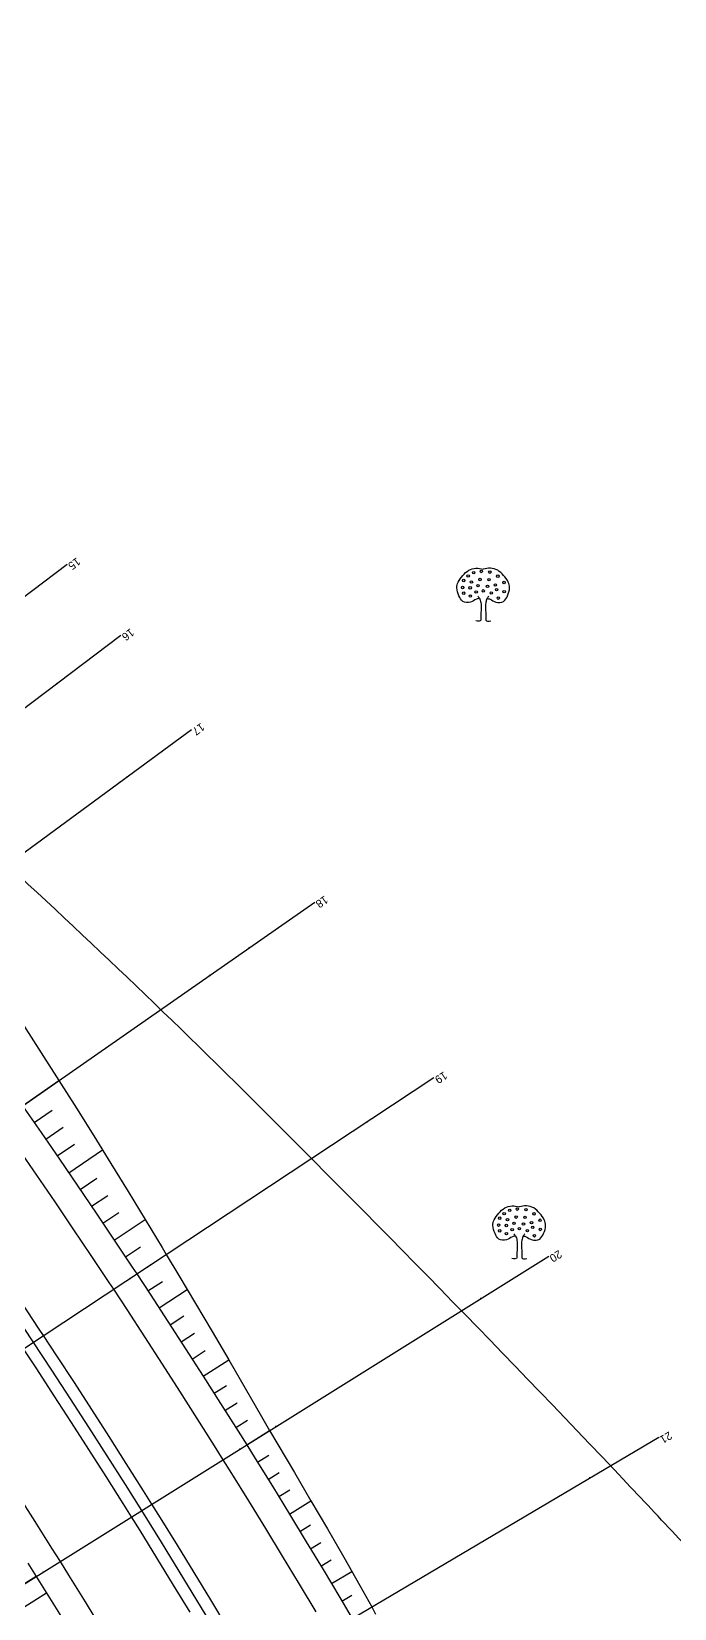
# Model space of a CAD drawing. Extents: x -83928 to -81707, y 15464 to 18601.
# Drawn here: x -83306.1 to -83225.8, y 18073.1 to 18270.1 of the extents above; entities that cross this region are included whole.
import ezdxf
from ezdxf.enums import TextEntityAlignment as Align

# ---------------------------------------------------------------- set-up
doc = ezdxf.new("R2010")
doc.units = 0
doc.header["$MEASUREMENT"] = 0
doc.linetypes.add('INTERROMPU', pattern=[0.75, 0.5, -0.25])
doc.layers.add('ACCE', color=4, linetype='INTERROMPU', lineweight=25)
for name, color, linetype in [('ASSIETTE', 3, 'Continuous'), ('AXE_EN_PLAN', 1, 'Continuous'), ('CHAUSSEE_EXT', 5, 'Continuous'), ('CHAUSSEE_INT', 5, 'Continuous'), ('CNiv_1', 1, 'Continuous'), ('FONDS_DE_FOSSE', 4, 'Continuous'), ('FOSSES', 3, 'Continuous'), ('PLATE-FORME', 6, 'Continuous'), ('POINTS_PROFILS', 1, 'Continuous'), ('PROFILS', 7, 'Continuous'), ('Talus', 5, 'Continuous')]:
    doc.layers.add(name, color=color, linetype=linetype)

msp = doc.modelspace()

# ---------------------------------------------------------------- linework, layer by layer
at = {"linetype": 'ByBlock', "extrusion": (0.000932032, -0.005533, 0.999984)}
for centre in [(-83250.85, 18201.85, -162.28), (-83249.9, 18202.01, -162.28), (-83248.83, 18201.93, -162.28), (-83252.23, 18200.01, -162.28), (-83252.1, 18200.88, -162.28), (-83251.54, 18201.45, -162.28), (-83251.29, 18199.96, -162.28), (-83251.13, 18200.7, -162.28), (-83250.31, 18200.24, -162.28), (-83250.06, 18201.01, -162.28), (-83249.13, 18200.14, -162.28), (-83248.93, 18200.98, -162.28), (-83248.14, 18200.32, -162.28), (-83247.83, 18201.42, -162.28), (-83247.06, 18200.63, -162.28), (-83252.1, 18199.3, -162.28), (-83251.26, 18198.94, -162.28), (-83250.54, 18199.45, -162.28), (-83249.65, 18199.58, -162.28), (-83248.65, 18199.32, -162.28), (-83247.98, 18199.73, -162.28), (-83247.78, 18198.68, -162.28), (-83247.04, 18199.48, -162.28), (-83247.6, 18121.22, -162.28), (-83247.04, 18121.78, -162.28), (-83246.63, 18121.04, -162.28), (-83246.35, 18122.19, -162.28), (-83245.55, 18121.35, -162.28), (-83245.4, 18122.35, -162.28), (-83244.43, 18121.32, -162.28), (-83244.32, 18122.27, -162.28), (-83243.32, 18121.76, -162.28), (-83242.56, 18120.96, -162.28), (-83247.73, 18120.35, -162.28), (-83247.6, 18119.63, -162.28), (-83246.78, 18120.3, -162.28), (-83246.76, 18119.28, -162.28), (-83246.04, 18119.79, -162.28), (-83245.81, 18120.58, -162.28), (-83245.14, 18119.91, -162.28), (-83244.63, 18120.48, -162.28), (-83244.14, 18119.66, -162.28), (-83243.63, 18120.66, -162.28), (-83243.48, 18120.07, -162.28), (-83243.27, 18119.02, -162.28), (-83242.53, 18119.81, -162.28)]:
    msp.add_circle(centre, 0.156, dxfattribs=at)
at = {"linetype": 'ByBlock'}
for points in [[(-83250.18, 18199.28, 16.01), (-83250.3, 18199.25, 16.01), (-83250.68, 18199.13, 16.01), (-83251.26, 18198.67, 16.01), (-83252.3, 18198.74, 16.01), (-83252.76, 18199.65, 16.01), (-83253.06, 18200.47, 16.02), (-83252.82, 18201.41, 16.02), (-83252.26, 18202.13, 16.03), (-83251.54, 18202.83, 16.03), (-83250.59, 18203.11, 16.03), (-83249.98, 18202.99, 16.03), (-83249.68, 18202.93, 16.03)], [(-83245.68, 18119.62, 15.57), (-83245.8, 18119.59, 15.57), (-83246.18, 18119.47, 15.56), (-83246.75, 18119.01, 15.56), (-83247.8, 18119.08, 15.56), (-83248.25, 18119.99, 15.57), (-83248.56, 18120.81, 15.57), (-83248.32, 18121.75, 15.58), (-83247.76, 18122.47, 15.58), (-83247.04, 18123.17, 15.59), (-83246.09, 18123.45, 15.59), (-83245.48, 18123.33, 15.59), (-83245.18, 18123.27, 15.58)]]:
    msp.add_open_spline(points, degree=3, knots=[0.251632, 0.251632, 0.251632, 0.251632, 0.437955, 0.853553, 1.334497, 1.754172, 2.275549, 2.6296, 3.144963, 3.634468, 4.105014, 4.559575, 4.559575, 4.559575, 4.559575], dxfattribs=at)
for points in [[(-83249.18, 18199.28, 16.01), (-83249.06, 18199.25, 16.01), (-83248.68, 18199.13, 16.01), (-83248.1, 18198.67, 16), (-83247.06, 18198.74, 16), (-83246.61, 18199.65, 16.01), (-83246.3, 18200.48, 16.01), (-83246.54, 18201.41, 16.02), (-83247.1, 18202.14, 16.02), (-83247.82, 18202.83, 16.03), (-83248.77, 18203.11, 16.03), (-83249.38, 18202.99, 16.03), (-83249.68, 18202.93, 16.03)], [(-83244.68, 18119.62, 15.56), (-83244.56, 18119.59, 15.56), (-83244.18, 18119.47, 15.56), (-83243.6, 18119.01, 15.56), (-83242.55, 18119.08, 15.56), (-83242.1, 18119.99, 15.56), (-83241.8, 18120.81, 15.57), (-83242.04, 18121.75, 15.57), (-83242.6, 18122.47, 15.58), (-83243.32, 18123.17, 15.58), (-83244.27, 18123.45, 15.59), (-83244.88, 18123.33, 15.59), (-83245.18, 18123.27, 15.58)]]:
    msp.add_open_spline(points, degree=3, knots=[0.251632, 0.251632, 0.251632, 0.251632, 0.437955, 0.853553, 1.334497, 1.754172, 2.275549, 2.6296, 3.144963, 3.634468, 4.105014, 4.559575, 4.559575, 4.559575, 4.559575])
for points in [[(-83250.36, 18199.56, 16.01), (-83250.16, 18199.28, 16.01), (-83249.98, 18198.76, 16.01), (-83249.98, 18196.69, 16), (-83249.98, 18196.56, 15.99), (-83250.62, 18196.46, 16)], [(-83248.98, 18199.56, 16.01), (-83249.18, 18199.28, 16.01), (-83249.36, 18198.76, 16.01), (-83249.36, 18196.69, 16), (-83249.36, 18196.56, 15.99), (-83248.72, 18196.46, 15.99)], [(-83245.86, 18119.9, 15.57), (-83245.65, 18119.62, 15.57), (-83245.47, 18119.1, 15.56), (-83245.47, 18117.03, 15.55), (-83245.47, 18116.9, 15.55), (-83246.11, 18116.8, 15.55)], [(-83244.47, 18119.9, 15.57), (-83244.68, 18119.62, 15.56), (-83244.86, 18119.1, 15.56), (-83244.86, 18117.03, 15.55), (-83244.86, 18116.9, 15.55), (-83244.22, 18116.8, 15.55)]]:
    msp.add_spline(points, degree=3, dxfattribs=at)
at = {"layer": 'ACCE', "linetype": 'INTERROMPU', "ltscale": 5}
msp.add_open_spline([(-83231.77, 17736.98, 206.8), (-83232.38, 17739.2, 206.83), (-83232.98, 17741.43, 206.86), (-83234.15, 17745.85, 206.92), (-83234.7, 17748.04, 206.95), (-83235.77, 17752.47, 207), (-83236.28, 17754.7, 207.03), (-83237.79, 17761.42, 207.12), (-83238.76, 17765.94, 207.17), (-83241.65, 17778.38, 207.33), (-83243.72, 17786.27, 207.43), (-83247.47, 17795.95, 207.56), (-83248.39, 17798.09, 207.59), (-83250.25, 17802, 207.64), (-83251.17, 17803.79, 207.67), (-83253.85, 17808.48, 207.73), (-83255.73, 17811.3, 207.77), (-83259.68, 17816.8, 207.85), (-83261.75, 17819.48, 207.89), (-83265.34, 17824.16, 207.96), (-83266.87, 17826.15, 207.99), (-83269.61, 17829.87, 208.04), (-83270.82, 17831.58, 208.06), (-83272.99, 17834.84, 208.11), (-83273.94, 17836.37, 208.13), (-83275.77, 17839.5, 208.17), (-83276.64, 17841.09, 208.2), (-83279.13, 17845.93, 208.26), (-83280.64, 17849.25, 208.31), (-83283.14, 17855.29, 208.39), (-83284.18, 17857.99, 208.42), (-83286.15, 17863.41, 208.49), (-83287.08, 17866.14, 208.53), (-83289.72, 17874.38, 208.64), (-83291.29, 17879.94, 208.71), (-83295.55, 17896.76, 208.93), (-83297.81, 17908.16, 209.07), (-83300.78, 17924.54, 209.28), (-83301.64, 17929.45, 209.34), (-83304.38, 17945.15, 209.54), (-83306.26, 17955.94, 209.67), (-83309.51, 17969.34, 209.84), (-83310.23, 17972.11, 209.88), (-83311.78, 17977.6, 209.95), (-83312.6, 17980.34, 209.99), (-83315.16, 17988.5, 210.09), (-83317.02, 17993.9, 210.16), (-83322.84, 18010, 210.37), (-83327.01, 18020.63, 210.52), (-83332.14, 18034.71, 210.7), (-83333.35, 18038.11, 210.75), (-83336.82, 18048.33, 210.88), (-83338.94, 18055.2, 210.97), (-83343, 18069.03, 211.15), (-83344.95, 18075.98, 211.24), (-83348.23, 18087.51, 211.39), (-83349.54, 18092.1, 211.45), (-83352.15, 18100.85, 211.56), (-83353.44, 18105.01, 211.61), (-83356.09, 18113.29, 211.72), (-83357.46, 18117.42, 211.78), (-83361.64, 18129.77, 211.94), (-83364.53, 18137.97, 212.05), (-83368.12, 18148.05, 212.18), (-83368.8, 18149.95, 212.2), (-83369.47, 18151.84, 212.23)], degree=3, knots=[3.062347, 3.062347, 3.062347, 3.062347, 10.000213, 10.000213, 16.811379, 16.811379, 23.622545, 23.622545, 37.244877, 37.244877, 61.263102, 61.263102, 68.199006, 68.199006, 74.206907, 74.206907, 84.287055, 84.287055, 94.367203, 94.367203, 101.886315, 101.886315, 108.238792, 108.238792, 113.752023, 113.752023, 119.265255, 119.265255, 130.291717, 130.291717, 139.006051, 139.006051, 147.720385, 147.720385, 165.149053, 165.149053, 200.00639, 200.00639, 214.931055, 214.931055, 247.639146, 247.639146, 256.175435, 256.175435, 264.711725, 264.711725, 281.784303, 281.784303, 315.929459, 315.929459, 326.755417, 326.755417, 348.407333, 348.407333, 370.059249, 370.059249, 384.370501, 384.370501, 397.393134, 397.393134, 410.415767, 410.415767, 436.461033, 436.461033, 442.499762, 442.499762, 442.499762, 442.499762], dxfattribs=at)
at = {"layer": 'ASSIETTE'}
msp.add_lwpolyline([(-83307.1, 18145.93), (-83304.89, 18142.49), (-83302.69, 18139.04), (-83300.51, 18135.58), (-83298.34, 18132.12), (-83296.18, 18128.65), (-83294.04, 18125.17), (-83291.92, 18121.68), (-83289.8, 18118.18), (-83289.28, 18117.31), (-83287.7, 18114.69), (-83285.61, 18111.18), (-83283.53, 18107.67), (-83281.47, 18104.14), (-83279.42, 18100.61), (-83277.39, 18097.08), (-83276.38, 18095.31), (-83275.34, 18093.56), (-83273.26, 18090.05), (-83271.2, 18086.53), (-83269.15, 18083.01), (-83267.11, 18079.48), (-83265.09, 18075.94), (-83263.59, 18073.28), (-83263.12, 18072.38)], dxfattribs=at)
at = {"layer": 'AXE_EN_PLAN'}
msp.add_lwpolyline([(-83342.79, 18158.48, -0.136429), (-83145.8, 17660.26)], format="xyb", dxfattribs=at)
at = {"layer": 'CHAUSSEE_EXT'}
for points in [[(-83307.78, 18130.55), (-83305.49, 18127.22), (-83303.21, 18123.88), (-83300.94, 18120.52), (-83298.68, 18117.16), (-83296.44, 18113.79), (-83295.88, 18112.95), (-83294.21, 18110.41), (-83292, 18107.02), (-83289.8, 18103.62), (-83287.61, 18100.22), (-83285.44, 18096.8), (-83283.28, 18093.38), (-83282.2, 18091.66), (-83281.13, 18089.95), (-83279, 18086.51), (-83276.88, 18083.06), (-83274.78, 18079.6), (-83272.68, 18076.13), (-83270.61, 18072.66)], [(-83307.83, 18087.29), (-83305.71, 18083.96), (-83303.6, 18080.61), (-83302.55, 18078.94), (-83301.51, 18077.26), (-83299.42, 18073.9), (-83297.36, 18070.54)]]:
    msp.add_lwpolyline(points, dxfattribs=at)
at = {"layer": 'CHAUSSEE_INT'}
for points in [[(-83307.41, 18111.33), (-83305.2, 18107.99), (-83304.64, 18107.16), (-83302.99, 18104.65), (-83300.8, 18101.3), (-83298.62, 18097.93), (-83296.46, 18094.56), (-83294.31, 18091.18), (-83292.17, 18087.79), (-83291.11, 18086.1), (-83290.04, 18084.4), (-83287.93, 18080.99), (-83285.84, 18077.58), (-83283.75, 18074.16), (-83281.69, 18070.73)], [(-83307.15, 18105.5), (-83305.5, 18103), (-83303.31, 18099.66), (-83301.14, 18096.31), (-83298.99, 18092.95), (-83296.84, 18089.58), (-83294.71, 18086.2), (-83293.65, 18084.51), (-83292.59, 18082.81), (-83290.49, 18079.42), (-83288.4, 18076.01), (-83286.32, 18072.6)]]:
    msp.add_lwpolyline(points, dxfattribs=at)
at = {"layer": 'CNiv_1', "flags": 128}
for points in [[(-83039.25, 18180.75, -0.049722), (-83093.89, 18205.89, -0.144203), (-83106.24, 18219.05, 0.12282), (-83120, 18235, 0.062668), (-83167.82, 18260.47, 0.021378), (-83318, 18310.5, 0.000532), (-83336.34, 18315.73, 0.005125), (-83338.25, 18316.25, 0.023648), (-83354.68, 18319.73, 0.097153), (-83358.8, 18319.6, 0.008113), (-83360.4, 18319.2, 0.000659), (-83380, 18314, 0.001682), (-83415.1, 18304.5, 0.009419), (-83421.33, 18302.67, 0.191444), (-83428.31, 18296.99, -0.084202), (-83440.75, 18281.5, -0.039727), (-83496.27, 18239.6, 0.035543), (-83558.7, 18193.3, 0.00445), (-83568.09, 18185.1, 0.008705), (-83572.78, 18180.78, 0.221227), (-83577.11, 18169.73, -0.317175), (-83581.67, 18162.33, -0.068309), (-83589.98, 18160.05, 0.028493)], [(-83002, 17995, 0.714254), (-83111.57, 18008.33, -0.731326), (-83220, 18024, -0.128241), (-83216.78, 18059.42, 0.279206), (-83220.2, 18076.4, 0.002156), (-83224.79, 18081.35, 0.001434), (-83231.75, 18088.75, 0.008389), (-83281.95, 18140.06, 0.012162), (-83318, 18174, 0.135698), (-83344.7, 18187.27, 0.106281), (-83382.5, 18186.5, 0.221669), (-83405.84, 18168.07, -0.2087), (-83430, 18148, -0.174295), (-83460.47, 18149.94, 0.254395), (-83482, 18148, 0.052548), (-83501.81, 18131.56, -0.046393), (-83524, 18112.67, -0.00826), (-83545.45, 18098.12, -0.033686), (-83551, 18095, -0.108405), (-83567.64, 18091.13, 0.050147), (-83604, 18087, 0.068649)]]:
    msp.add_lwpolyline(points, format="xyb", dxfattribs=at)
at = {"layer": 'FONDS_DE_FOSSE'}
msp.add_lwpolyline([(-83307.1, 18145.93), (-83304.89, 18142.49), (-83302.69, 18139.04), (-83300.51, 18135.58), (-83298.34, 18132.12), (-83296.18, 18128.65), (-83294.04, 18125.17), (-83291.92, 18121.68), (-83289.8, 18118.18), (-83289.28, 18117.31), (-83287.7, 18114.69), (-83285.61, 18111.18), (-83283.53, 18107.67), (-83281.47, 18104.14), (-83279.42, 18100.61), (-83277.39, 18097.08), (-83276.38, 18095.31), (-83275.34, 18093.56), (-83273.26, 18090.05), (-83271.2, 18086.53), (-83269.15, 18083.01), (-83267.11, 18079.48), (-83265.09, 18075.94), (-83263.59, 18073.28), (-83263.12, 18072.38)], dxfattribs=at)
at = {"layer": 'FOSSES'}
msp.add_lwpolyline([(-83307.1, 18145.93), (-83304.89, 18142.49), (-83302.69, 18139.04), (-83300.51, 18135.58), (-83298.34, 18132.12), (-83296.18, 18128.65), (-83294.04, 18125.17), (-83291.92, 18121.68), (-83289.8, 18118.18), (-83289.28, 18117.31), (-83287.7, 18114.69), (-83285.61, 18111.18), (-83283.53, 18107.67), (-83281.47, 18104.14), (-83279.42, 18100.61), (-83277.39, 18097.08), (-83276.38, 18095.31), (-83275.34, 18093.56), (-83273.26, 18090.05), (-83271.2, 18086.53), (-83269.15, 18083.01), (-83267.11, 18079.48), (-83265.09, 18075.94), (-83263.59, 18073.28), (-83263.12, 18072.38)], dxfattribs=at)
at = {"layer": 'PLATE-FORME'}
for points in [[(-83307.22, 18135.88), (-83304.9, 18132.54), (-83302.6, 18129.2), (-83300.31, 18125.84), (-83298.03, 18122.48), (-83295.77, 18119.1), (-83293.52, 18115.72), (-83292.96, 18114.88), (-83291.29, 18112.33), (-83289.07, 18108.93), (-83286.86, 18105.52), (-83284.66, 18102.1), (-83282.48, 18098.68), (-83280.31, 18095.24), (-83279.23, 18093.52), (-83278.16, 18091.8), (-83276.02, 18088.34), (-83273.89, 18084.88), (-83271.78, 18081.41), (-83269.68, 18077.94), (-83267.6, 18074.45), (-83266.05, 18071.83)], [(-83306.56, 18078.75), (-83305.52, 18077.08), (-83304.48, 18075.41), (-83302.4, 18072.07)]]:
    msp.add_lwpolyline(points, dxfattribs=at)
at = {"layer": 'POINTS_PROFILS'}
for p in [(-83302.92, 18188.65), (-83294.2, 18176.95), (-83295.12, 18176.28), (-83278.92, 18155.61), (-83283.87, 18152.16), (-83302.69, 18139.04), (-83264.18, 18133.89), (-83289.28, 18117.31), (-83293.8, 18114.32), (-83292.96, 18114.88), (-83295.88, 18112.95), (-83249.98, 18111.81), (-83305.9, 18106.33), (-83304.64, 18107.16), (-83276.38, 18095.31), (-83275.59, 18095.8), (-83280.08, 18092.99), (-83279.23, 18093.52), (-83282.2, 18091.66), (-83236.35, 18089.38), (-83293.65, 18084.51), (-83292.38, 18085.3), (-83291.11, 18086.1), (-83302.55, 18078.94), (-83305.52, 18077.08), (-83304.67, 18077.61), (-83263.59, 18073.28)]:
    msp.add_point(p, dxfattribs=at)
at = {"layer": 'PROFILS'}
for points in [[(-83397.34, 18131.14), (-83301.65, 18203.54)], [(-83390.64, 18122.28), (-83294.94, 18194.68)], [(-83382.83, 18111.81), (-83286.14, 18182.88)], [(-83369.15, 18092.7), (-83270.72, 18161.33)], [(-83355.96, 18073.26), (-83255.83, 18139.4)], [(-83343.25, 18053.49), (-83241.5, 18117.11)], [(-83331.04, 18033.41), (-83227.74, 18094.47)]]:
    msp.add_lwpolyline(points, dxfattribs=at)
at = {"layer": 'Talus'}
for points in [[(-83307.22, 18135.88), (-83302.69, 18139.04)], [(-83305.77, 18133.79), (-83303.55, 18135.34)], [(-83304.33, 18131.71), (-83302.15, 18133.21)], [(-83302.89, 18129.62), (-83300.75, 18131.08)], [(-83301.46, 18127.52), (-83297.26, 18130.38)], [(-83300.03, 18125.42), (-83297.97, 18126.82)], [(-83298.6, 18123.32), (-83296.59, 18124.68)], [(-83297.19, 18121.21), (-83295.22, 18122.54)], [(-83295.77, 18119.1), (-83291.92, 18121.68)], [(-83294.37, 18116.99), (-83292.48, 18118.24)], [(-83292.96, 18114.88), (-83291.12, 18116.09)], [(-83291.57, 18112.75), (-83289.76, 18113.94)], [(-83290.18, 18110.63), (-83286.65, 18112.93)], [(-83288.79, 18108.5), (-83287.07, 18109.62)], [(-83287.41, 18106.37), (-83285.73, 18107.46)], [(-83286.03, 18104.24), (-83284.4, 18105.29)], [(-83284.66, 18102.1), (-83281.47, 18104.14)], [(-83283.3, 18099.96), (-83281.75, 18100.95)], [(-83281.94, 18097.82), (-83280.43, 18098.77)], [(-83280.58, 18095.67), (-83279.11, 18096.59)], [(-83279.23, 18093.52), (-83276.38, 18095.31)], [(-83277.89, 18091.37), (-83276.48, 18092.24)], [(-83276.55, 18089.21), (-83275.17, 18090.07)], [(-83275.22, 18087.05), (-83273.85, 18087.89)], [(-83273.89, 18084.88), (-83271.2, 18086.53)], [(-83272.57, 18082.71), (-83271.24, 18083.52)], [(-83271.26, 18080.54), (-83269.95, 18081.34)], [(-83269.95, 18078.37), (-83268.66, 18079.15)], [(-83305.52, 18077.08), (-83311.03, 18073.64)], [(-83268.64, 18076.19), (-83266.1, 18077.71)], [(-83304.22, 18075), (-83306.94, 18073.3)], [(-83267.34, 18074.01), (-83266.09, 18074.75)]]:
    msp.add_lwpolyline(points, dxfattribs=at)

# ---------------------------------------------------------------- texts
at = {"layer": 'PROFILS'}
for s, rotation, p in [(' 15', 217.1113, (-83301.65, 18203.54)), (' 16', 217.1113, (-83294.94, 18194.68)), (' 17', 216.3155, (-83286.14, 18182.88)), (' 18', 214.8831, (-83270.72, 18161.33)), (' 19', 213.4507, (-83255.83, 18139.4)), (' 20', 212.0183, (-83241.5, 18117.11)), (' 21', 210.5859, (-83227.74, 18094.47))]:
    msp.add_text(s, height=1, rotation=rotation, dxfattribs=at).set_placement(p, align=Align.RIGHT)

doc.saveas('drawing.dxf')
